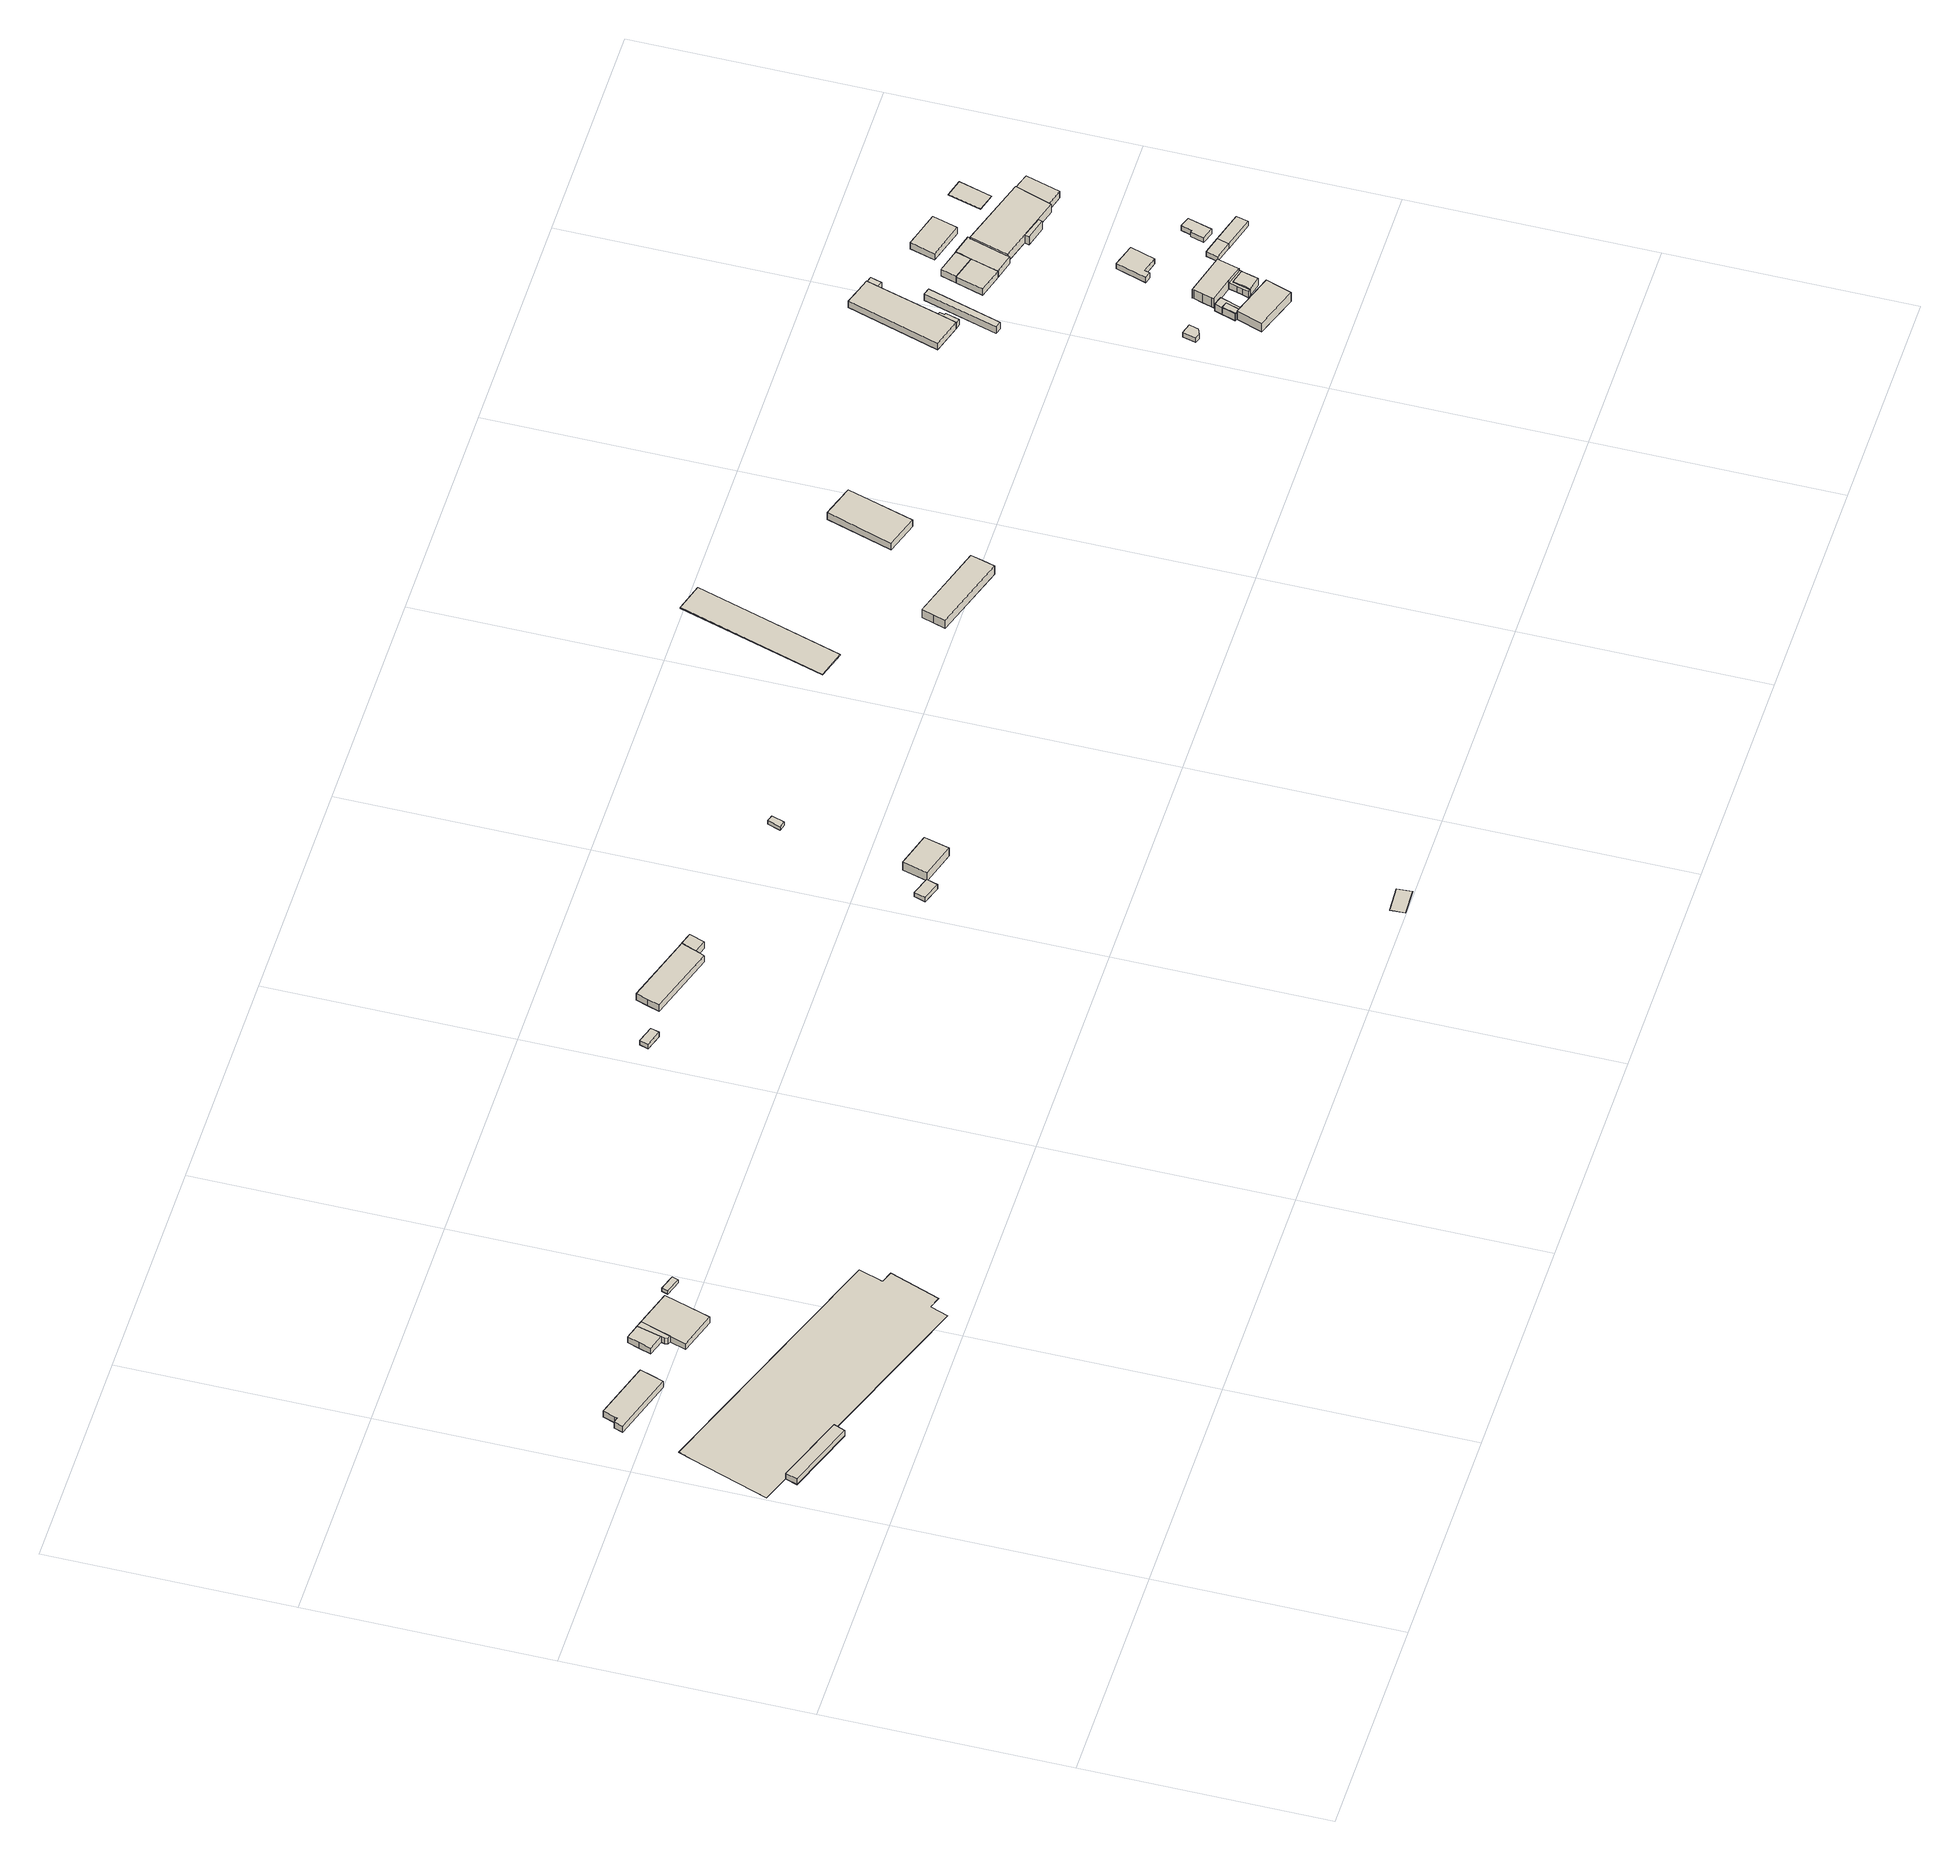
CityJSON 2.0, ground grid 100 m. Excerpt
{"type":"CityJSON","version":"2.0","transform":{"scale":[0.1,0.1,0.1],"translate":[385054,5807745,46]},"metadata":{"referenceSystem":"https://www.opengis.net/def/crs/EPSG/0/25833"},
"CityObjects":{
"building1":{"type":"Building","attributes":{"Gemeindeschluessel":"11000006","BezugspunktDach":"2200","function":"31001_2000","measuredHeight":3.72,"storeysAboveGround":1},"address":[{"country":"Germany","locality":"Berlin","thoroughfareNumber":"39","thoroughfareName":"Réaumurstraße"}],"geometry":[{"type":"Solid","lod":"1","boundaries":[[[[0,1,2,3,4,5,6,7]],[[8,9,10,11,12,13,14,15]],[[8,15,7,6]],[[9,8,6,5]],[[10,9,5,4]],[[11,10,4,3]],[[12,11,3,2]],[[13,12,2,1]],[[14,13,1,0]],[[15,14,0,7]]]]}]},
"building2":{"type":"Building","attributes":{"Gemeindeschluessel":"11000006","function":"31001_2111"},"address":[{"country":"Germany","locality":"Berlin","thoroughfareNumber":"41","thoroughfareName":"Réaumurstraße"}],"children":["building2-1","building2-2","building2-3"]},
"building2-1":{"type":"BuildingPart","attributes":{"BezugspunktDach":"2200","measuredHeight":0.053,"storeysAboveGround":2},"parents":["building2"],"geometry":[{"type":"Solid","lod":"1","boundaries":[[[[16,17,18,19,20,21,22,23,24,25,26,27,28,29,30]],[[31,32,33,34,35,36,37,38,39,40,41,42,43,44,45]],[[31,45,30,29]],[[32,31,29,28]],[[33,32,28,27]],[[34,33,27,26]],[[35,34,26,25]],[[36,35,25,24]],[[37,36,24,23]],[[38,37,23,22]],[[39,38,22,21]],[[40,39,21,20]],[[41,40,20,19]],[[42,41,19,18]],[[43,42,18,17]],[[44,43,17,16]],[[45,44,16,30]]]]}]},
"building2-2":{"type":"BuildingPart","attributes":{"BezugspunktDach":"2200","measuredHeight":0.025,"storeysAboveGround":2},"parents":["building2"],"geometry":[{"type":"MultiSurface","lod":"1","boundaries":[[[37,36,35,38]]]}]},
"building2-3":{"type":"BuildingPart","attributes":{"BezugspunktDach":"2200","measuredHeight":3,"storeysAboveGround":2},"parents":["building2"],"geometry":[{"type":"Solid","lod":"1","boundaries":[[[[46,47,48,49]],[[16,19,18,17]],[[16,17,49,48]],[[19,16,48,47]],[[18,19,47,46]],[[17,18,46,49]]]]}]},
"building3":{"type":"Building","attributes":{"Gemeindeschluessel":"11000006","function":"31001_2010"},"address":[{"country":"Germany","locality":"Berlin","thoroughfareNumber":"39A","thoroughfareName":"Réaumurstraße"}],"children":["building3-1","building3-2","building3-3"]},
"building3-1":{"type":"BuildingPart","attributes":{"BezugspunktDach":"2200","measuredHeight":3.22,"storeysAboveGround":1},"parents":["building3"],"geometry":[{"type":"MultiSurface","lod":"1","boundaries":[[[50,51,52,53]],[[54,55,56,57]],[[54,52,58,59,57,53,52]],[[55,54,52,51]],[[56,55,51,50]],[[57,56,50,53]],[[59,58,52,54]]]}]},
"building3-2":{"type":"BuildingPart","attributes":{"BezugspunktDach":"2200","measuredHeight":3.18,"storeysAboveGround":1},"parents":["building3"],"geometry":[{"type":"MultiSurface","lod":"1","boundaries":[[[60,58,52,61,62]],[[63,54,59,64,65]],[[66,67,68,65,62,61]],[[54,63,61,52]],[[64,59,58,60]],[[65,64,60,62]],[[63,68,67,66]],[[59,54,52,58]]]}]},
"building3-3":{"type":"BuildingPart","attributes":{"BezugspunktDach":"2200","measuredHeight":3.63,"storeysAboveGround":1},"parents":["building3"],"geometry":[{"type":"Solid","lod":"1","boundaries":[[[[67,66,69,70,71]],[[72,73,63,68,74]],[[72,74,71,70]],[[73,72,70,69]],[[63,73,69,66]],[[74,68,67,71]],[[68,63,66,67]]]]}]},
"building4":{"type":"Building","attributes":{"Gemeindeschluessel":"11000006","BezugspunktDach":"2200","function":"31001_2000","measuredHeight":2.56,"storeysAboveGround":1},"address":[{"country":"Germany","locality":"Berlin","thoroughfareNumber":"39A (1)","thoroughfareName":"Réaumurstraße"}],"geometry":[{"type":"Solid","lod":"1","boundaries":[[[[75,76,77,78]],[[79,80,81,82]],[[79,82,78,77]],[[80,79,77,76]],[[81,80,76,75]],[[82,81,75,78]]]]}]},
"building5":{"type":"Building","attributes":{"Gemeindeschluessel":"11000006","BezugspunktDach":"2200","function":"31001_2724","measuredHeight":2.52,"storeysAboveGround":1},"address":[{"country":"Germany","locality":"Berlin","thoroughfareNumber":"27E (3)","thoroughfareName":"Réaumurstraße"}],"geometry":[{"type":"Solid","lod":"1","boundaries":[[[[83,84,85,86]],[[87,88,89,90]],[[87,90,86,85]],[[88,87,85,84]],[[89,88,84,83]],[[90,89,83,86]]]]}]},
"building6":{"type":"Building","attributes":{"Gemeindeschluessel":"11000006","function":"31001_2000"},"address":[{"country":"Germany","locality":"Berlin","thoroughfareNumber":"27D","thoroughfareName":"Réaumurstraße"}],"children":["building6-1","building6-2"]},
"building6-1":{"type":"BuildingPart","attributes":{"BezugspunktDach":"2200","measuredHeight":3.81,"storeysAboveGround":1},"parents":["building6"],"geometry":[{"type":"MultiSurface","lod":"1","boundaries":[[[91,92,93,94,95,96,97]],[[98,99,100,101,102,103,104]],[[98,104,97,96]],[[99,98,96,95]],[[100,99,95,94]],[[103,102,92,91]],[[104,103,91,97]],[[101,105,106,93]],[[106,105,100,94]],[[102,101,93,92]]]}]},
"building6-2":{"type":"BuildingPart","attributes":{"BezugspunktDach":"2200","measuredHeight":3.85,"storeysAboveGround":1},"parents":["building6"],"geometry":[{"type":"MultiSurface","lod":"1","boundaries":[[[107,108,109,110,111]],[[105,100,112,113,102]],[[106,93,92,102,111,110]],[[114,102,101]],[[100,94,106,105,110,109]],[[112,100,109,108]],[[113,112,108,107]],[[102,113,107,111]],[[105,114,101,93,106]],[[101,102,92,93]],[[105,106,94,100]]]}]},
"building7":{"type":"Building","attributes":{"Gemeindeschluessel":"11000006","BezugspunktDach":"2200","function":"31001_2000","measuredHeight":0.209,"storeysAboveGround":1},"address":[{"country":"Germany","locality":"Berlin","thoroughfareNumber":"23 (1)","thoroughfareName":"Réaumurstraße"}],"geometry":[{"type":"Solid","lod":"1","boundaries":[[[[115,116,117,118]],[[119,120,121,122]],[[119,122,118,117]],[[120,119,117,116]],[[121,120,116,115]],[[122,121,115,118]]]]}]},
"building8":{"type":"Building","attributes":{"Gemeindeschluessel":"11000006","BezugspunktDach":"2200","function":"31001_2463","measuredHeight":2.29,"storeysAboveGround":1},"address":[{"country":"Germany","locality":"Berlin","thoroughfareNumber":"27A (1)","thoroughfareName":"Réaumurstraße"}],"geometry":[{"type":"Solid","lod":"1","boundaries":[[[[123,124,125,126]],[[127,128,129,130]],[[127,130,126,125]],[[128,127,125,124]],[[129,128,124,123]],[[130,129,123,126]]]]}]},
"building9":{"type":"Building","attributes":{"Gemeindeschluessel":"11000006","BezugspunktDach":"2200","function":"31001_2000","measuredHeight":4.27,"storeysAboveGround":1},"address":[{"country":"Germany","locality":"Berlin","thoroughfareNumber":"27A","thoroughfareName":"Réaumurstraße"}],"geometry":[{"type":"Solid","lod":"1","boundaries":[[[[131,132,133,134]],[[135,136,137,138]],[[135,138,134,133]],[[136,135,133,132]],[[137,136,132,131]],[[138,137,131,134]]]]}]},
"building10":{"type":"Building","attributes":{"Gemeindeschluessel":"11000006","BezugspunktDach":"2200","function":"31001_2463","measuredHeight":2.48,"storeysAboveGround":1},"address":[{"country":"Germany","locality":"Berlin","thoroughfareNumber":"27B","thoroughfareName":"Réaumurstraße"}],"geometry":[{"type":"Solid","lod":"1","boundaries":[[[[139,140,141,142,143]],[[144,145,146,147,148]],[[144,148,143,142]],[[145,144,142,141]],[[146,145,141,140]],[[147,146,140,139]],[[148,147,139,143]]]]}]},
"building11":{"type":"Building","attributes":{"Gemeindeschluessel":"11000006","BezugspunktDach":"2200","function":"31001_2140","measuredHeight":0.006,"storeysAboveGround":1},"address":[{"country":"Germany","locality":"Berlin","thoroughfareNumber":"21 (3)","thoroughfareName":"Réaumurstraße"}]},
"building12":{"type":"Building","attributes":{"Gemeindeschluessel":"11000006","BezugspunktDach":"2200","function":"31001_2120","measuredHeight":0.48,"storeysAboveGround":1},"address":[{"country":"Germany","locality":"Berlin","thoroughfareNumber":"21","thoroughfareName":"Réaumurstraße"}],"geometry":[{"type":"Solid","lod":"1","boundaries":[[[[149,150,151,152]],[[153,154,155,156]],[[153,156,152,151]],[[154,153,151,150]],[[155,154,150,149]],[[156,155,149,152]]]]}]},
"building13":{"type":"Building","attributes":{"Gemeindeschluessel":"11000006","BezugspunktDach":"2200","function":"31001_2721","measuredHeight":4.99,"storeysAboveGround":1},"address":[{"country":"Germany","locality":"Berlin","thoroughfareNumber":"17 (3)","thoroughfareName":"Réaumurstraße"}],"geometry":[{"type":"Solid","lod":"1","boundaries":[[[[157,158,159,160,161,162]],[[163,164,165,166,167,168]],[[163,168,162,161]],[[164,163,161,160]],[[165,164,160,159]],[[166,165,159,158]],[[167,166,158,157]],[[168,167,157,162]]]]}]},
"building14":{"type":"Building","attributes":{"Gemeindeschluessel":"11000006","BezugspunktDach":"2200","function":"31001_2724","measuredHeight":4.28,"storeysAboveGround":1},"address":[{"country":"Germany","locality":"Berlin","thoroughfareNumber":"17 (2)","thoroughfareName":"Réaumurstraße"}],"geometry":[{"type":"Solid","lod":"1","boundaries":[[[[169,170,171,172,173]],[[174,175,176,177,178]],[[174,178,173,172]],[[175,174,172,171]],[[176,175,171,170]],[[177,176,170,169]],[[178,177,169,173]]]]}]},
"building15":{"type":"Building","attributes":{"Gemeindeschluessel":"11000006","BezugspunktDach":"2200","function":"31001_2100","measuredHeight":2.56,"storeysAboveGround":1},"address":[{"country":"Germany","locality":"Berlin","thoroughfareNumber":"11 (1)","thoroughfareName":"Landweg"}],"geometry":[{"type":"Solid","lod":"1","boundaries":[[[[179,180,181,182,183]],[[184,185,186,187,188]],[[184,188,183,182]],[[185,184,182,181]],[[186,185,181,180]],[[187,186,180,179]],[[188,187,179,183]]]]}]},
"building16":{"type":"Building","attributes":{"Gemeindeschluessel":"11000006","BezugspunktDach":"2200","function":"31001_2020","measuredHeight":3.63,"storeysAboveGround":1},"address":[{"country":"Germany","locality":"Berlin","thoroughfareNumber":"7C (3)","thoroughfareName":"Landweg"}],"geometry":[{"type":"Solid","lod":"1","boundaries":[[[[189,190,191,192]],[[193,194,195,196]],[[193,196,192,191]],[[194,193,191,190]],[[195,194,190,189]],[[196,195,189,192]]]]}]},
"building17":{"type":"Building","attributes":{"Gemeindeschluessel":"11000006","BezugspunktDach":"2200","function":"51009_1610","measuredHeight":3.66,"storeysAboveGround":0},"address":[{"country":"Germany","locality":"Berlin"}],"geometry":[{"type":"Solid","lod":"1","boundaries":[[[[192,191,190,189,197,198,199,200]],[[201,202,203,195,194,193,196,204]],[[201,204,200,199]],[[202,201,199,198]],[[203,202,198,197]],[[195,203,197,189]],[[194,195,189,190]],[[193,194,190,191]],[[196,193,191,192]],[[204,196,192,200]]]]}]},
"building18":{"type":"Building","attributes":{"Gemeindeschluessel":"11000006","function":"31001_1010"},"address":[{"country":"Germany","locality":"Berlin","thoroughfareNumber":"13","thoroughfareName":"Landweg"}],"children":["building18-1","building18-2","building18-3"]},
"building18-1":{"type":"BuildingPart","attributes":{"BezugspunktDach":"2200","measuredHeight":4.09,"storeysAboveGround":1},"parents":["building18"],"geometry":[{"type":"MultiSurface","lod":"1","boundaries":[[[205,206,207,208,209,210,211]],[[212,213,214,215,216,217,218]],[[212,218,211,210]],[[213,212,210,209]],[[214,213,209,208]],[[215,219,220,214,208,207]],[[216,215,207,206]],[[217,221,222,206,205]],[[218,217,205,211]],[[214,220,219,215]],[[222,221,217,216]]]}]},
"building18-2":{"type":"BuildingPart","attributes":{"BezugspunktDach":"2200","measuredHeight":2.98,"storeysAboveGround":1},"parents":["building18"],"geometry":[{"type":"Solid","lod":"1","boundaries":[[[[223,224,220,219]],[[214,225,226,215]],[[225,214,220,224]],[[226,225,224,223]],[[215,226,223,219]],[[214,215,219,220]]]]}]},
"building18-3":{"type":"BuildingPart","attributes":{"BezugspunktDach":"2200","measuredHeight":2.98,"storeysAboveGround":1},"parents":["building18"],"geometry":[{"type":"Solid","lod":"1","boundaries":[[[[227,228,229,230,222,221]],[[216,231,232,233,234,217]],[[231,216,222,230]],[[232,231,230,229]],[[233,232,229,228]],[[234,233,228,227]],[[217,234,227,221]],[[217,221,222,216]]]]}]},
"building19":{"type":"Building","attributes":{"Gemeindeschluessel":"11000006","BezugspunktDach":"2200","function":"31001_2020","measuredHeight":5.89,"storeysAboveGround":1},"address":[{"country":"Germany","locality":"Berlin","thoroughfareNumber":"7C","thoroughfareName":"Landweg"}],"geometry":[{"type":"Solid","lod":"1","boundaries":[[[[235,236,237,238]],[[239,240,241,242]],[[239,242,238,237]],[[240,239,237,236]],[[241,240,236,235]],[[242,241,235,238]]]]}]},
"building20":{"type":"Building","attributes":{"Gemeindeschluessel":"11000006","BezugspunktDach":"2200","function":"31001_2143","measuredHeight":3.42,"storeysAboveGround":1},"address":[{"country":"Germany","locality":"Berlin","thoroughfareNumber":"11 (4)","thoroughfareName":"Landweg"}],"geometry":[{"type":"Solid","lod":"1","boundaries":[[[[243,244,245,246]],[[247,248,249,250]],[[247,250,246,245]],[[248,247,245,244]],[[249,248,244,243]],[[250,249,243,246]]]]}]},
"building21":{"type":"Building","attributes":{"Gemeindeschluessel":"11000006","BezugspunktDach":"2200","function":"31001_2143","measuredHeight":5.26,"storeysAboveGround":1},"address":[{"country":"Germany","locality":"Berlin","thoroughfareNumber":"7C (1)","thoroughfareName":"Landweg"}],"geometry":[{"type":"Solid","lod":"1","boundaries":[[[[251,252,253,254,255,256,257,258,259,260,261]],[[262,263,264,265,266,267,268,269,270,271,272]],[[262,272,261,260]],[[263,262,260,259]],[[264,263,259,258]],[[265,264,258,257]],[[266,265,257,256]],[[267,266,256,255]],[[268,267,255,254]],[[269,268,254,253]],[[270,269,253,252]],[[271,270,252,251]],[[272,271,251,261]]]]}]},
"building22":{"type":"Building","attributes":{"Gemeindeschluessel":"11000006","BezugspunktDach":"2200","function":"31001_2143","measuredHeight":4.08,"storeysAboveGround":1},"address":[{"country":"Germany","locality":"Berlin","thoroughfareNumber":"7C (2)","thoroughfareName":"Landweg"}],"geometry":[{"type":"Solid","lod":"1","boundaries":[[[[273,274,275,276,277,278,279,280]],[[281,282,283,284,285,286,287,288]],[[281,288,280,279]],[[282,281,279,278]],[[283,282,278,277]],[[284,283,277,276]],[[285,284,276,275]],[[286,285,275,274]],[[287,286,274,273]],[[288,287,273,280]]]]}]},
"building23":{"type":"Building","attributes":{"Gemeindeschluessel":"11000006","BezugspunktDach":"2200","function":"51009_1610","measuredHeight":3.3,"storeysAboveGround":0},"address":[{"country":"Germany","locality":"Berlin"}],"geometry":[{"type":"Solid","lod":"1","boundaries":[[[[289,290,291,292,293,294,295,296,297,298,299,300,301]],[[302,303,304,305,306,307,285,284,283,281,288,308,309]],[[302,309,301,300]],[[303,302,300,299]],[[304,303,299,298]],[[305,304,298,297]],[[306,305,297,296]],[[307,306,296,295]],[[285,307,295,294]],[[284,285,294,293]],[[283,284,293,292]],[[281,283,292,291]],[[288,281,291,290]],[[308,288,290,289]],[[309,308,289,301]]]]}]},
"building24":{"type":"Building","attributes":{"Gemeindeschluessel":"11000006","BezugspunktDach":"2200","function":"31001_2100","measuredHeight":3.45,"storeysAboveGround":1},"address":[{"country":"Germany","locality":"Berlin","thoroughfareNumber":"11 (3)","thoroughfareName":"Landweg"}],"geometry":[{"type":"Solid","lod":"1","boundaries":[[[[310,311,312,313]],[[314,315,316,317]],[[314,317,313,312]],[[315,314,312,311]],[[316,315,311,310]],[[317,316,310,313]]]]}]},
"building25":{"type":"Building","attributes":{"Gemeindeschluessel":"11000006","BezugspunktDach":"2200","function":"31001_2143","measuredHeight":2.8,"storeysAboveGround":1},"address":[{"country":"Germany","locality":"Berlin","thoroughfareNumber":"7B (4)","thoroughfareName":"Landweg"}],"geometry":[{"type":"Solid","lod":"1","boundaries":[[[[318,319,320,321,322,323]],[[324,325,326,327,328,329]],[[324,329,323,322]],[[325,324,322,321]],[[326,325,321,320]],[[327,326,320,319]],[[328,327,319,318]],[[329,328,318,323]]]]}]},
"building26":{"type":"Building","attributes":{"Gemeindeschluessel":"11000006","BezugspunktDach":"2200","function":"51009_1610","measuredHeight":2.48,"storeysAboveGround":0},"address":[{"country":"Germany","locality":"Berlin"}],"geometry":[{"type":"Solid","lod":"1","boundaries":[[[[330,331,332,333]],[[334,335,336,337]],[[334,337,333,332]],[[335,334,332,331]],[[336,335,331,330]],[[337,336,330,333]]]]}]},
"building27":{"type":"Building","attributes":{"Gemeindeschluessel":"11000006","BezugspunktDach":"2200","function":"31001_2120","measuredHeight":3.33,"storeysAboveGround":1},"address":[{"country":"Germany","locality":"Berlin","thoroughfareNumber":"9","thoroughfareName":"Landweg"}],"geometry":[{"type":"Solid","lod":"1","boundaries":[[[[338,339,340,341,342]],[[343,344,345,346,347]],[[343,347,342,341]],[[344,343,341,340]],[[345,344,340,339]],[[346,345,339,338]],[[347,346,338,342]]]]}]},
"building28":{"type":"Building","attributes":{"Gemeindeschluessel":"11000006","BezugspunktDach":"2200","function":"31001_2143","measuredHeight":2.6,"storeysAboveGround":1},"address":[{"country":"Germany","locality":"Berlin","thoroughfareNumber":"7B (2)","thoroughfareName":"Landweg"}],"geometry":[{"type":"Solid","lod":"1","boundaries":[[[[348,349,331,330]],[[350,351,352,353]],[[350,353,330,331]],[[351,350,331,349]],[[352,351,349,348]],[[353,352,348,330]]]]}]},
"building29":{"type":"Building","attributes":{"Gemeindeschluessel":"11000006","BezugspunktDach":"2200","function":"31001_2143","measuredHeight":2.68,"storeysAboveGround":1},"address":[{"country":"Germany","locality":"Berlin","thoroughfareNumber":"7B (3)","thoroughfareName":"Landweg"}],"geometry":[{"type":"Solid","lod":"1","boundaries":[[[[354,355,356,357,358,359]],[[360,361,362,363,364,365]],[[360,365,359,358]],[[361,360,358,357]],[[362,361,357,356]],[[363,362,356,355]],[[364,363,355,354]],[[365,364,354,359]]]]}]},
"building30":{"type":"Building","attributes":{"Gemeindeschluessel":"11000006","function":"31001_2111"},"address":[{"country":"Germany","locality":"Berlin","thoroughfareNumber":"11","thoroughfareName":"Landweg"}],"children":["building30-1","building30-2","building30-3","building30-4","building30-5"]},
"building30-1":{"type":"BuildingPart","attributes":{"BezugspunktDach":"2200","measuredHeight":4.3,"storeysAboveGround":1},"parents":["building30"],"geometry":[{"type":"MultiSurface","lod":"1","boundaries":[[[366,367,368,369,370,371,372,373]],[[374,375,376,377,378,379,380,381]],[[382,383,384,385,373,372]],[[375,374,372,371]],[[376,375,371,370],[376,386,387,375]],[[377,376,370,369]],[[378,377,369,368]],[[379,378,368,367]],[[381,380,366,373]],[[374,388,383,382]],[[388,389,384,383]],[[389,381,385,384]],[[386,376,375,387]],[[390,380,379,367,366]]]}]},
"building30-2":{"type":"BuildingPart","attributes":{"BezugspunktDach":"2200","measuredHeight":3.76,"storeysAboveGround":1},"parents":["building30"],"geometry":[{"type":"Solid","lod":"1","boundaries":[[[[391,392,387,386]],[[375,393,394,376]],[[393,375,387,392]],[[394,393,392,391]],[[376,394,391,386]],[[386,387,375,376]]]]}]},
"building30-3":{"type":"BuildingPart","attributes":{"BezugspunktDach":"2200","measuredHeight":3.91,"storeysAboveGround":1},"parents":["building30"],"geometry":[{"type":"MultiSurface","lod":"1","boundaries":[[[395,396,385,384,383,382,397,398,399,400,401,402]],[[403,315,404,405,406,374,388,389,381,407,408,316]],[[403,316,402,401]],[[315,403,401,400]],[[409,410,400,399]],[[405,411,409,404,399,398]],[[406,405,398,397]],[[374,406,397,382]],[[407,381,385,396]],[[408,407,396,395]],[[316,408,395,402]],[[404,315,410,409]],[[404,409,411,405,412]],[[388,374,382,383]],[[389,388,383,384]],[[381,413,389,384,385]]]}]},
"building30-4":{"type":"BuildingPart","attributes":{"BezugspunktDach":"2200","measuredHeight":3.49,"storeysAboveGround":1},"parents":["building30"],"geometry":[{"type":"MultiSurface","lod":"1","boundaries":[[[410,411,414,415]],[[416,405,315,314]],[[416,314,415,414]],[[405,416,414,411]],[[405,404,315]],[[314,315,410,415]],[[315,404,409,410]],[[411,409,404,405]]]}]},
"building30-5":{"type":"BuildingPart","attributes":{"BezugspunktDach":"2200","measuredHeight":4.3,"storeysAboveGround":1},"parents":["building30"],"geometry":[{"type":"MultiSurface","lod":"1","boundaries":[[[417,368,367,366,418]],[[380,379,378,419,420]],[[380,420,418,366]],[[378,379,367,368]],[[419,378,368,417]],[[420,419,417,418]],[[421,379,380,366,367]]]}]},
"building31":{"type":"Building","attributes":{"Gemeindeschluessel":"11000006","BezugspunktDach":"2200","function":"31001_2143","measuredHeight":0.104,"storeysAboveGround":2},"address":[{"country":"Germany","locality":"Berlin","thoroughfareNumber":"7 (1)","thoroughfareName":"Landweg"}],"geometry":[{"type":"Solid","lod":"1","boundaries":[[[[422,423,424,425]],[[426,427,428,429]],[[426,429,425,424]],[[427,426,424,423]],[[428,427,423,422]],[[429,428,422,425]]]]}]}
},
"vertices":[
[446,2000,35],[462,2049,35],[479,2098,35],[240,2174,35],[223,2125,35],[220,2114,35],[197,2120,35],[184,2083,35],[197,2120,3],[220,2114,3],[223,2125,3],[240,2174,3],[479,2098,3],[462,2049,3],[446,2000,3],[184,2083,3],
[120,1436,4],[104,1387,4],[389,1285,4],[407,1331,4],[891,1152,4],[1081,1082,4],[1108,1156,4],[1156,1139,4],[1232,1345,4],[1183,1362,4],[1217,1462,4],[143,1855,4],[122,1798,4],[29,1536,4],[8,1478,4],[29,1536,3],[122,1798,3],[143,1855,3],[1217,1462,3],[1183,1362,3],[1232,1345,3],[1156,1139,3],[1108,1156,3],[1081,1082,3],[891,1152,3],[407,1331,3],[389,1285,3],[104,1387,3],[120,1436,3],[8,1478,3],
[389,1285,34],[407,1331,34],[120,1436,34],[104,1387,34],
[805,1922,37],[866,2113,37],[715,2161,37],[650,1972,37],[715,2161,5],[866,2113,5],[805,1922,5],[650,1972,5],[672,2037,37],[672,2037,5],
[661,2043,37],[689,2169,37],[658,2054,37],[689,2169,5],[661,2043,5],[658,2054,5],[689,2169,36],[662,2069,36],[662,2069,5],
[626,2189,36],[610,2140,36],[594,2091,36],[610,2140,5],[626,2189,5],[594,2091,5],
[967,2090,24],[975,2116,24],[910,2137,24],[901,2112,24],[910,2137,7],[975,2116,7],[967,2090,7],[901,2112,7],
[2157,2500,26],[2167,2535,26],[2098,2557,26],[2087,2522,26],[2098,2557,1],[2167,2535,1],[2157,2500,1],[2087,2522,1],
[2569,2442,34],[2583,2477,34],[2588,2491,34],[2607,2539,34],[2315,2632,34],[2298,2583,34],[2282,2534,34],[2298,2583,0],[2315,2632,0],[2607,2539,0],[2588,2491,0],[2583,2477,0],[2569,2442,0],[2282,2534,0],[2595,2508,0],[2595,2508,34],
[2635,2460,35],[2658,2523,35],[2607,2539,35],[2595,2508,35],[2583,2477,35],[2658,2523,0],[2635,2460,0],[2589,2492,0],
[3512,2,6],[3623,7,6],[3619,69,6],[3510,63,6],[3619,69,4],[3623,7,4],[3512,2,4],[3510,63,4],
[3156,1708,29],[3171,1754,29],[3095,1780,29],[3081,1734,29],[3095,1780,6],[3171,1754,6],[3156,1708,6],[3081,1734,6],
[3328,1712,50],[3355,1815,50],[3212,1858,50],[3184,1755,50],[3212,1858,7],[3355,1815,7],[3328,1712,7],[3184,1755,7],
[3313,2343,23],[3331,2396,23],[3317,2400,23],[3304,2405,23],[3286,2352,23],[3304,2405,4],[3317,2400,4],[3331,2396,4],[3313,2343,4],[3286,2352,4],
[4202,2379,8],[4387,2980,8],[4270,3015,8],[4088,2413,8],[4270,3015,4],[4387,2980,4],[4202,2379,4],[4088,2413,4],
[4753,1939,50],[4767,1988,50],[4781,2038,50],[4468,2138,50],[4453,2089,50],[4438,2040,50],[4453,2089,5],[4468,2138,5],[4781,2038,5],[4767,1988,5],[4753,1939,5],[4438,2040,5],
[4902,2297,42],[4985,2569,42],[4919,2590,42],[4852,2612,42],[4767,2341,42],[4852,2612,6],[4919,2590,6],[4985,2569,6],[4902,2297,6],[4767,2341,6],
[6110,1533,30],[6135,1543,30],[6146,1581,30],[6103,1594,30],[6089,1539,30],[6103,1594,5],[6146,1581,5],[6135,1543,5],[6110,1533,5],[6089,1539,5],
[6257,1418,46],[6276,1475,46],[6253,1483,46],[6234,1426,46],[6253,1483,10],[6276,1475,10],[6257,1418,10],[6234,1426,10],
[6268,1414,46],[6297,1502,46],[6259,1514,46],[6231,1427,46],[6259,1514,10],[6297,1502,10],[6268,1414,10],[6231,1427,10],
[5914,2415,40],[5938,2494,40],[6012,2746,40],[6026,2792,40],[5968,2810,40],[5910,2829,40],[5793,2452,40],[5910,2829,5],[5968,2810,5],[6026,2792,5],[6012,2746,5],[5938,2494,5],[5914,2415,5],[5793,2452,5],[6012,2746,35],[6026,2792,35],[5914,2415,35],[5938,2494,35],
[6038,2737,35],[6052,2783,35],[6052,2783,5],[6038,2737,5],
[5935,2409,35],[5953,2466,35],[5945,2468,35],[5951,2489,35],[5951,2489,5],[5945,2468,5],[5953,2466,5],[5935,2409,5],
[6383,1255,56],[6420,1361,56],[6240,1422,56],[6204,1318,56],[6240,1422,9],[6420,1361,9],[6383,1255,9],[6204,1318,9],
[5960,2258,38],[6051,2560,38],[6023,2568,38],[5933,2266,38],[6023,2568,3],[6051,2560,3],[5960,2258,3],[5933,2266,3],
[6379,1494,57],[6448,1474,57],[6450,1481,57],[6460,1519,57],[6470,1557,57],[6473,1564,57],[6299,1612,57],[6297,1605,57],[6286,1568,57],[6275,1531,57],[6272,1523,57],[6275,1531,10],[6286,1568,10],[6297,1605,10],[6299,1612,10],[6473,1564,10],[6470,1557,10],[6460,1519,10],[6450,1481,10],[6448,1474,10],[6379,1494,10],[6272,1523,10],
[6425,1393,49],[6434,1428,49],[6444,1463,49],[6387,1479,49],[6380,1456,49],[6377,1444,49],[6374,1433,49],[6367,1409,49],[6374,1433,12],[6377,1444,12],[6380,1456,12],[6387,1479,12],[6444,1463,12],[6434,1428,12],[6425,1393,12],[6367,1409,12],
[6367,1408,45],[6367,1409,45],[6374,1433,45],[6380,1456,45],[6387,1479,45],[6444,1463,45],[6447,1462,45],[6451,1474,45],[6448,1474,45],[6379,1494,45],[6370,1459,45],[6363,1435,45],[6355,1411,45],[6363,1435,12],[6370,1459,12],[6379,1494,12],[6448,1474,12],[6451,1474,12],[6447,1462,12],[6367,1408,12],[6355,1411,12],
[6207,2336,39],[6240,2448,39],[6138,2478,39],[6105,2366,39],[6138,2478,5],[6240,2448,5],[6207,2336,5],[6105,2366,5],
[6356,1792,35],[6362,1814,35],[6430,1795,35],[6462,1896,35],[6368,1925,35],[6329,1800,35],[6368,1925,7],[6462,1896,7],[6430,1795,7],[6362,1814,7],[6356,1792,7],[6329,1800,7],
[6579,1550,33],[6594,1599,33],[6519,1620,33],[6505,1573,33],[6519,1620,8],[6594,1599,8],[6579,1550,8],[6505,1573,8],
[6380,2542,39],[6410,2645,39],[6291,2680,39],[6259,2689,39],[6229,2587,39],[6259,2689,5],[6291,2680,5],[6410,2645,5],[6380,2542,5],[6229,2587,5],
[6709,1512,33],[6721,1562,33],[6594,1599,7],[6721,1562,7],[6709,1512,7],[6579,1550,7],
[6634,1632,33],[6663,1731,33],[6621,1746,33],[6608,1701,33],[6600,1704,33],[6584,1648,33],[6600,1704,7],[6608,1701,7],[6621,1746,7],[6663,1731,7],[6634,1632,7],[6584,1648,7],
[6404,2289,48],[6494,2261,48],[6493,2261,48],[6579,2235,48],[6583,2247,48],[6632,2388,48],[6339,2480,48],[6291,2323,48],[6339,2480,5],[6632,2388,5],[6583,2247,5],[6579,2235,5],[6493,2261,5],[6494,2261,5],[6404,2289,5],[6291,2323,5],[6339,2480,41],[6333,2462,41],[6296,2341,41],[6291,2323,41],[6583,2247,42],[6632,2388,42],[6333,2462,5],[6296,2341,5],[6404,2289,40],
[6658,2226,42],[6700,2367,42],[6700,2367,5],[6658,2226,5],
[6288,2313,41],[6291,2324,41],[6342,2490,41],[6259,2513,41],[6251,2486,41],[6240,2448,41],[6215,2364,41],[6207,2336,41],[6215,2364,5],[6251,2486,5],[6259,2513,5],[6342,2490,5],[6291,2324,5],[6288,2313,5],[6251,2486,40],[6240,2448,40],[6259,2513,40],[6258,2510,5],[6294,2332,5],
[6158,2542,40],[6138,2478,40],[6158,2542,5],
[6487,2244,48],[6398,2270,48],[6487,2244,5],[6398,2270,5],[6494,2261,40],
[6595,2470,8],[6634,2606,8],[6560,2627,8],[6522,2491,8],[6560,2627,7],[6634,2606,7],[6595,2470,7],[6522,2491,7]
]}
